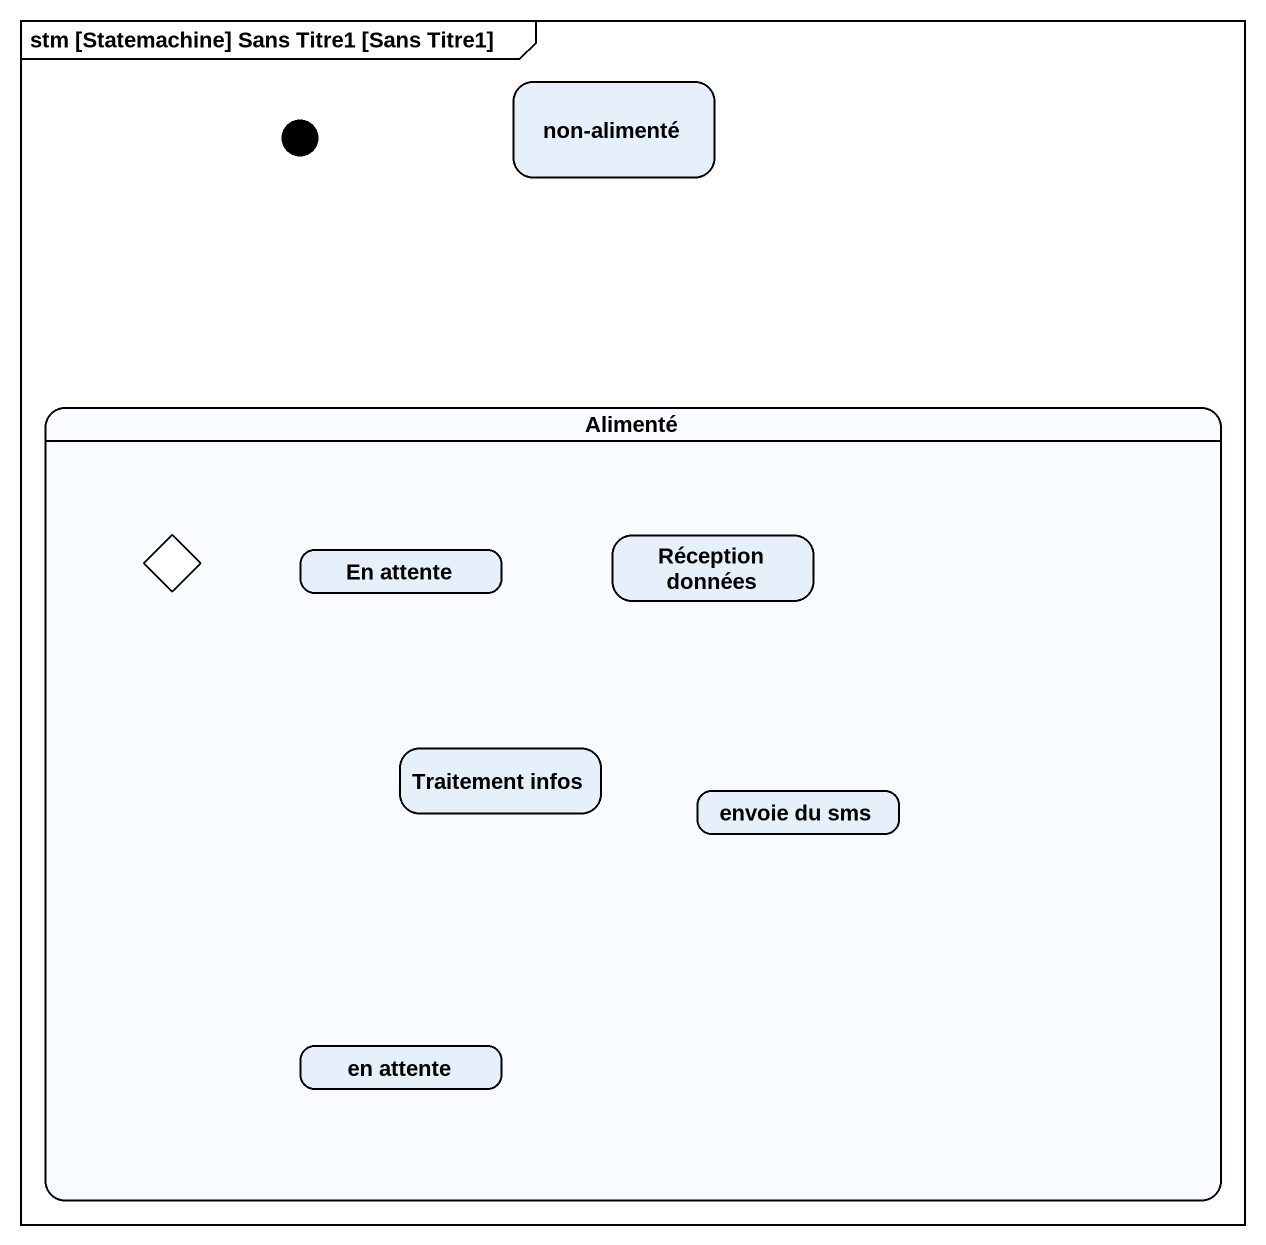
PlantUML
@startuml
mainframe stm [Statemachine] Sans Titre1 [Sans Titre1]
hide empty description
state "non-alimenté" as non_alimenté
state initial1 <<start>>
state Alimenté {
  state choice1 <<choice>>
  state "En attente" as En_attente
  state "Réception données" as Réception_données
  state "Traitement infos" as Traitement_infos
  state "envoie du sms" as envoie_du_sms
  state "en attente" as en_attente
}
@enduml
